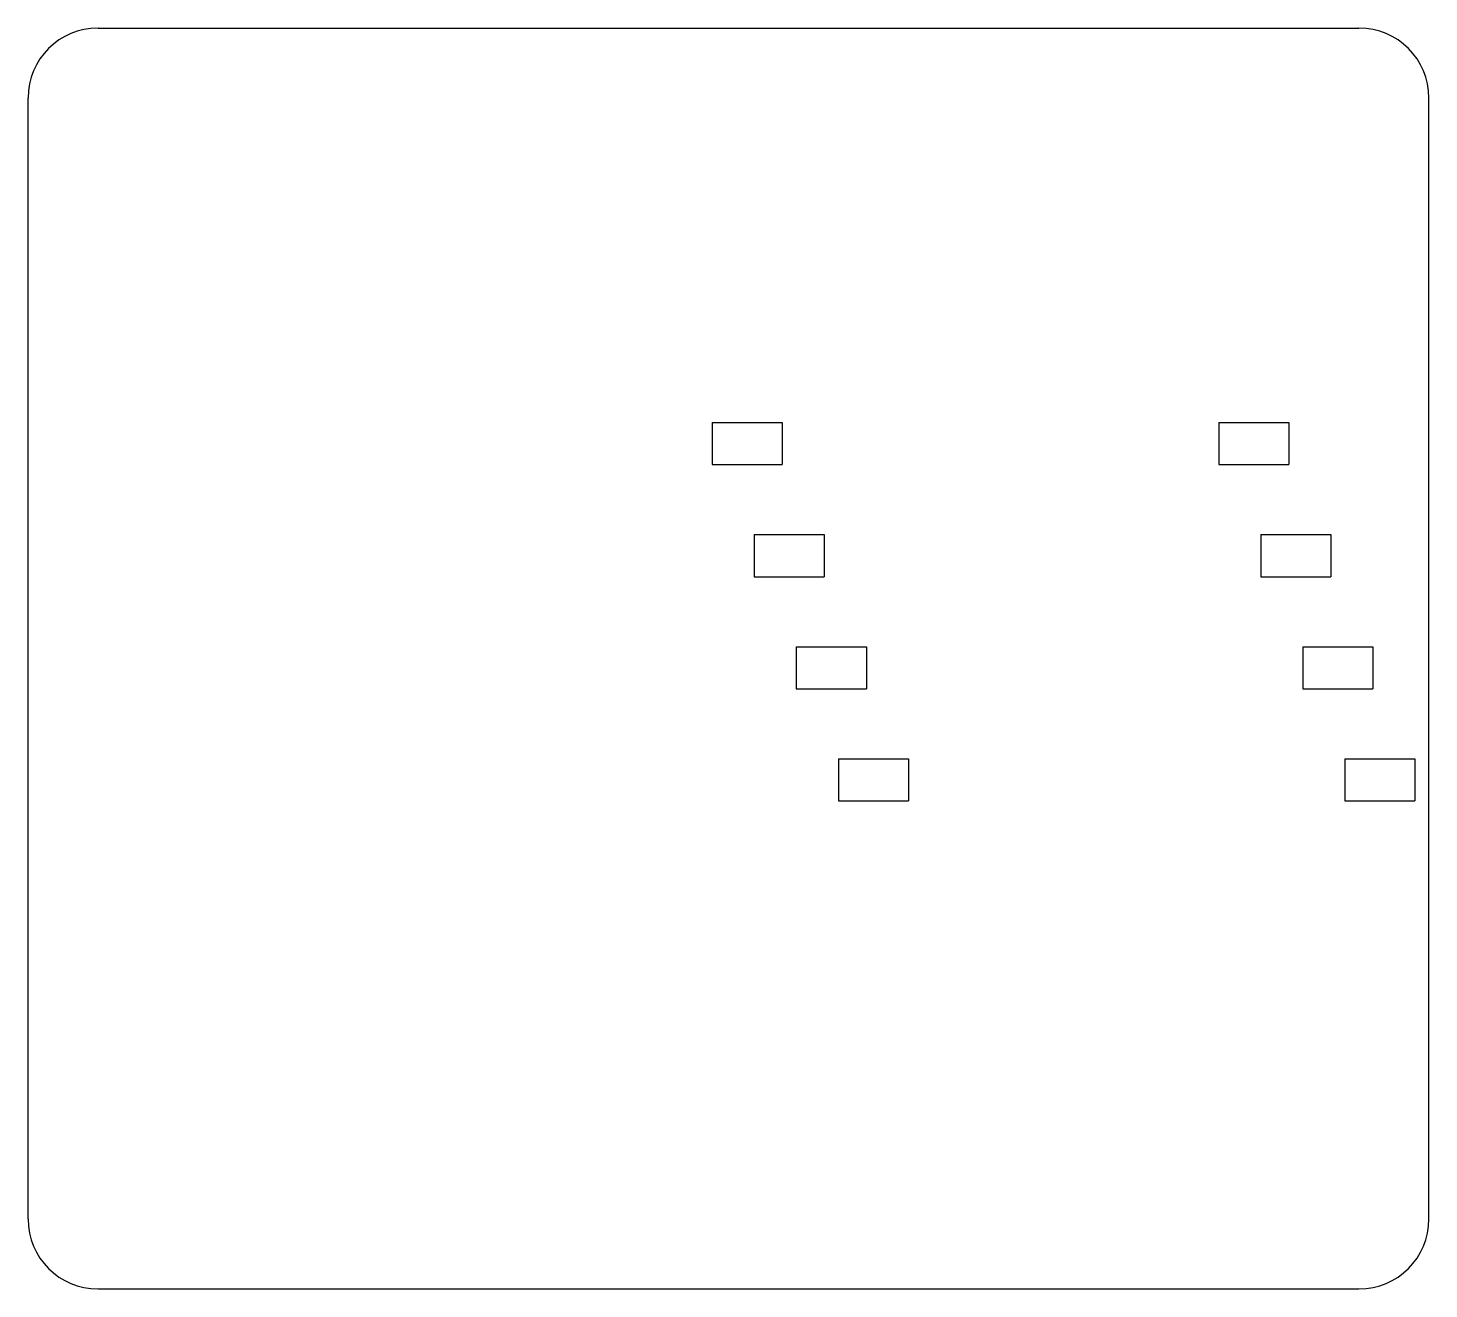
# Model space of a CAD drawing. Extents: x 0 to 127, y 0 to 114.
import ezdxf

# ---------------------------------------------------------------- set-up
doc = ezdxf.new("R2010")
doc.units = 0
doc.header["$MEASUREMENT"] = 0
doc.layers.add('MODELSKETCH_VISIBLE', color=7, linetype='CONTINUOUS')

msp = doc.modelspace()

# ---------------------------------------------------------------- linework, layer by layer
at = {"layer": 'MODELSKETCH_VISIBLE'}
for p, q in [((6.35, 114.3), (120.65, 114.3)), ((0, 6.35), (0, 107.95)), ((127, 6.35), (127, 107.95)), ((62.0268, 78.5368), (68.3768, 78.5368)), ((62.0268, 78.5368), (62.0268, 74.7268)), ((68.3768, 78.5368), (68.3768, 74.7268)), ((107.95, 78.5368), (114.3, 78.5368)), ((107.95, 78.5368), (107.95, 74.7268)), ((114.3, 78.5368), (114.3, 74.7268)), ((62.0268, 74.7268), (68.3768, 74.7268)), ((107.95, 74.7268), (114.3, 74.7268)), ((65.8368, 68.3768), (72.1868, 68.3768)), ((65.8368, 68.3768), (65.8368, 64.5668)), ((72.1868, 68.3768), (72.1868, 64.5668)), ((111.76, 68.3768), (118.11, 68.3768)), ((111.76, 68.3768), (111.76, 64.5668)), ((118.11, 68.3768), (118.11, 64.5668)), ((65.8368, 64.5668), (72.1868, 64.5668)), ((111.76, 64.5668), (118.11, 64.5668)), ((69.6468, 58.2168), (75.9968, 58.2168)), ((69.6468, 58.2168), (69.6468, 54.4068)), ((75.9968, 58.2168), (75.9968, 54.4068)), ((115.57, 58.2168), (115.57, 54.4068)), ((115.57, 58.2168), (121.92, 58.2168)), ((121.92, 58.2168), (121.92, 54.4068)), ((69.6468, 54.4068), (75.9968, 54.4068)), ((115.57, 54.4068), (121.92, 54.4068)), ((73.4568, 48.0568), (73.4568, 44.2468)), ((73.4568, 48.0568), (79.8068, 48.0568)), ((79.8068, 48.0568), (79.8068, 44.2468)), ((119.38, 48.0568), (125.73, 48.0568)), ((119.38, 48.0568), (119.38, 44.2468)), ((125.73, 48.0568), (125.73, 44.2468)), ((73.4568, 44.2468), (79.8068, 44.2468)), ((119.38, 44.2468), (125.73, 44.2468)), ((6.35, 0), (120.65, 0))]:
    msp.add_line(p, q, dxfattribs=at)
for centre, start, end in [((6.35, 107.95), 90, 180), ((120.65, 107.95), 0, 90), ((6.35, 6.35), 180, 270), ((120.65, 6.35), 270, 0)]:
    msp.add_arc(centre, 6.35, start, end, dxfattribs=at)

doc.saveas('drawing.dxf')
